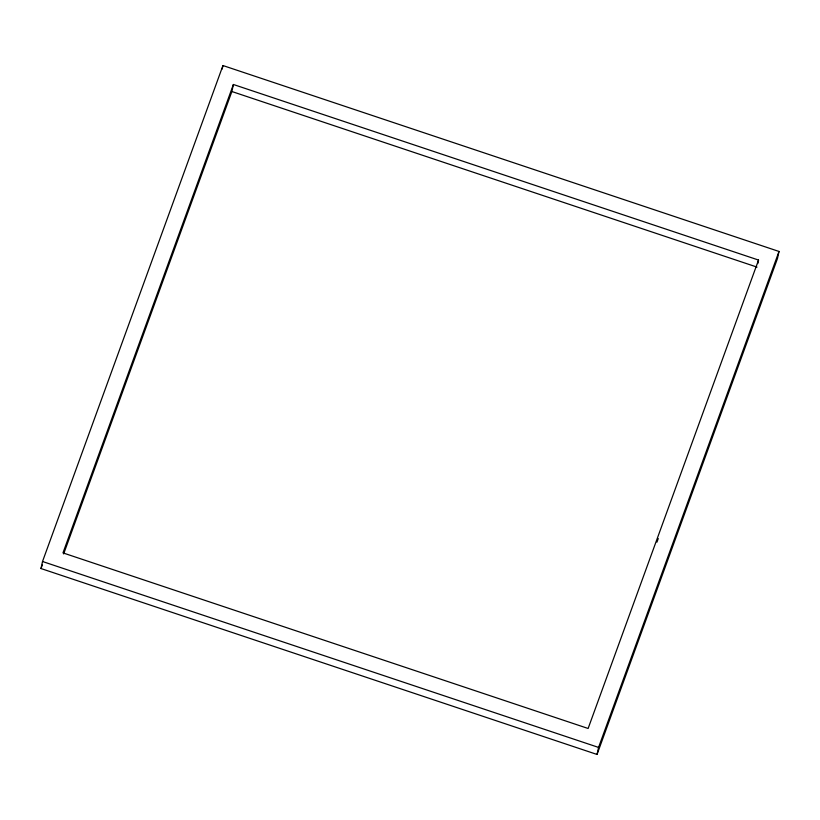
<?xml version="1.0" encoding="UTF-8"?>
<svg xmlns="http://www.w3.org/2000/svg" width="820" height="820" viewBox="0 0 820 820"><rect width="100%" height="100%" fill="white"/><g stroke="black" fill="none" stroke-linecap="round" stroke-linejoin="round"><path stroke-width="1.23" d="M41 568.547L42.517 561.505L222.958 65.549L779 251.453L777.483 258.495L597.042 754.451L41 568.547L42.312 564.939M222.199 69.064L222.958 65.549M63.642 553.93L231.875 91.522L233.392 84.491L758.541 260.063L757.782 263.589M597.042 754.451L598.559 747.42L779 251.453M233.392 84.491L62.976 552.895L588.124 728.478L758.541 260.063M656.953 542.143L658.265 538.545M231.875 91.522L757.024 267.105M42.517 561.505L598.559 747.42"/></g></svg>
